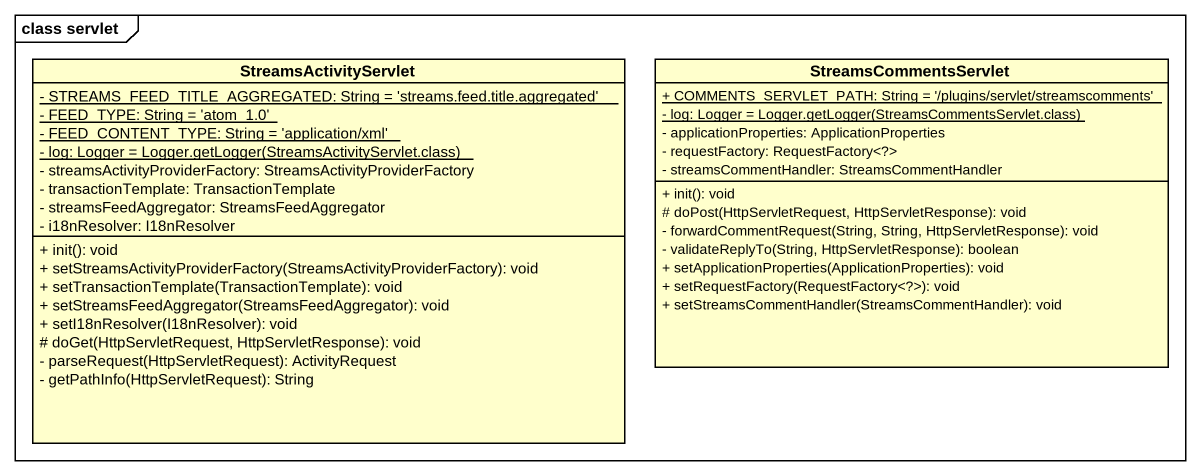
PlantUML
@startuml
mainframe class servlet
hide circle
hide empty members
skinparam classAttributeIconSize 0
class StreamsActivityServlet {
  {static} - STREAMS_FEED_TITLE_AGGREGATED: String = 'streams.feed.title.aggregated'
  {static} - FEED_TYPE: String = 'atom_1.0'
  {static} - FEED_CONTENT_TYPE: String = 'application/xml'
  {static} {field} - log: Logger = Logger.getLogger(StreamsActivityServlet.class)
  - streamsActivityProviderFactory: StreamsActivityProviderFactory
  - transactionTemplate: TransactionTemplate
  - streamsFeedAggregator: StreamsFeedAggregator
  - i18nResolver: I18nResolver
  + init(): void
  + setStreamsActivityProviderFactory(StreamsActivityProviderFactory): void
  + setTransactionTemplate(TransactionTemplate): void
  + setStreamsFeedAggregator(StreamsFeedAggregator): void
  + setI18nResolver(I18nResolver): void
  # doGet(HttpServletRequest, HttpServletResponse): void
  - parseRequest(HttpServletRequest): ActivityRequest
  - getPathInfo(HttpServletRequest): String
}
class StreamsCommentsServlet {
  {static} + COMMENTS_SERVLET_PATH: String = '/plugins/servlet/streamscomments'
  {static} {field} - log: Logger = Logger.getLogger(StreamsCommentsServlet.class)
  - applicationProperties: ApplicationProperties
  - requestFactory: RequestFactory<?>
  - streamsCommentHandler: StreamsCommentHandler
  + init(): void
  # doPost(HttpServletRequest, HttpServletResponse): void
  - forwardCommentRequest(String, String, HttpServletResponse): void
  - validateReplyTo(String, HttpServletResponse): boolean
  + setApplicationProperties(ApplicationProperties): void
  + setRequestFactory(RequestFactory<?>): void
  + setStreamsCommentHandler(StreamsCommentHandler): void
}
@enduml
